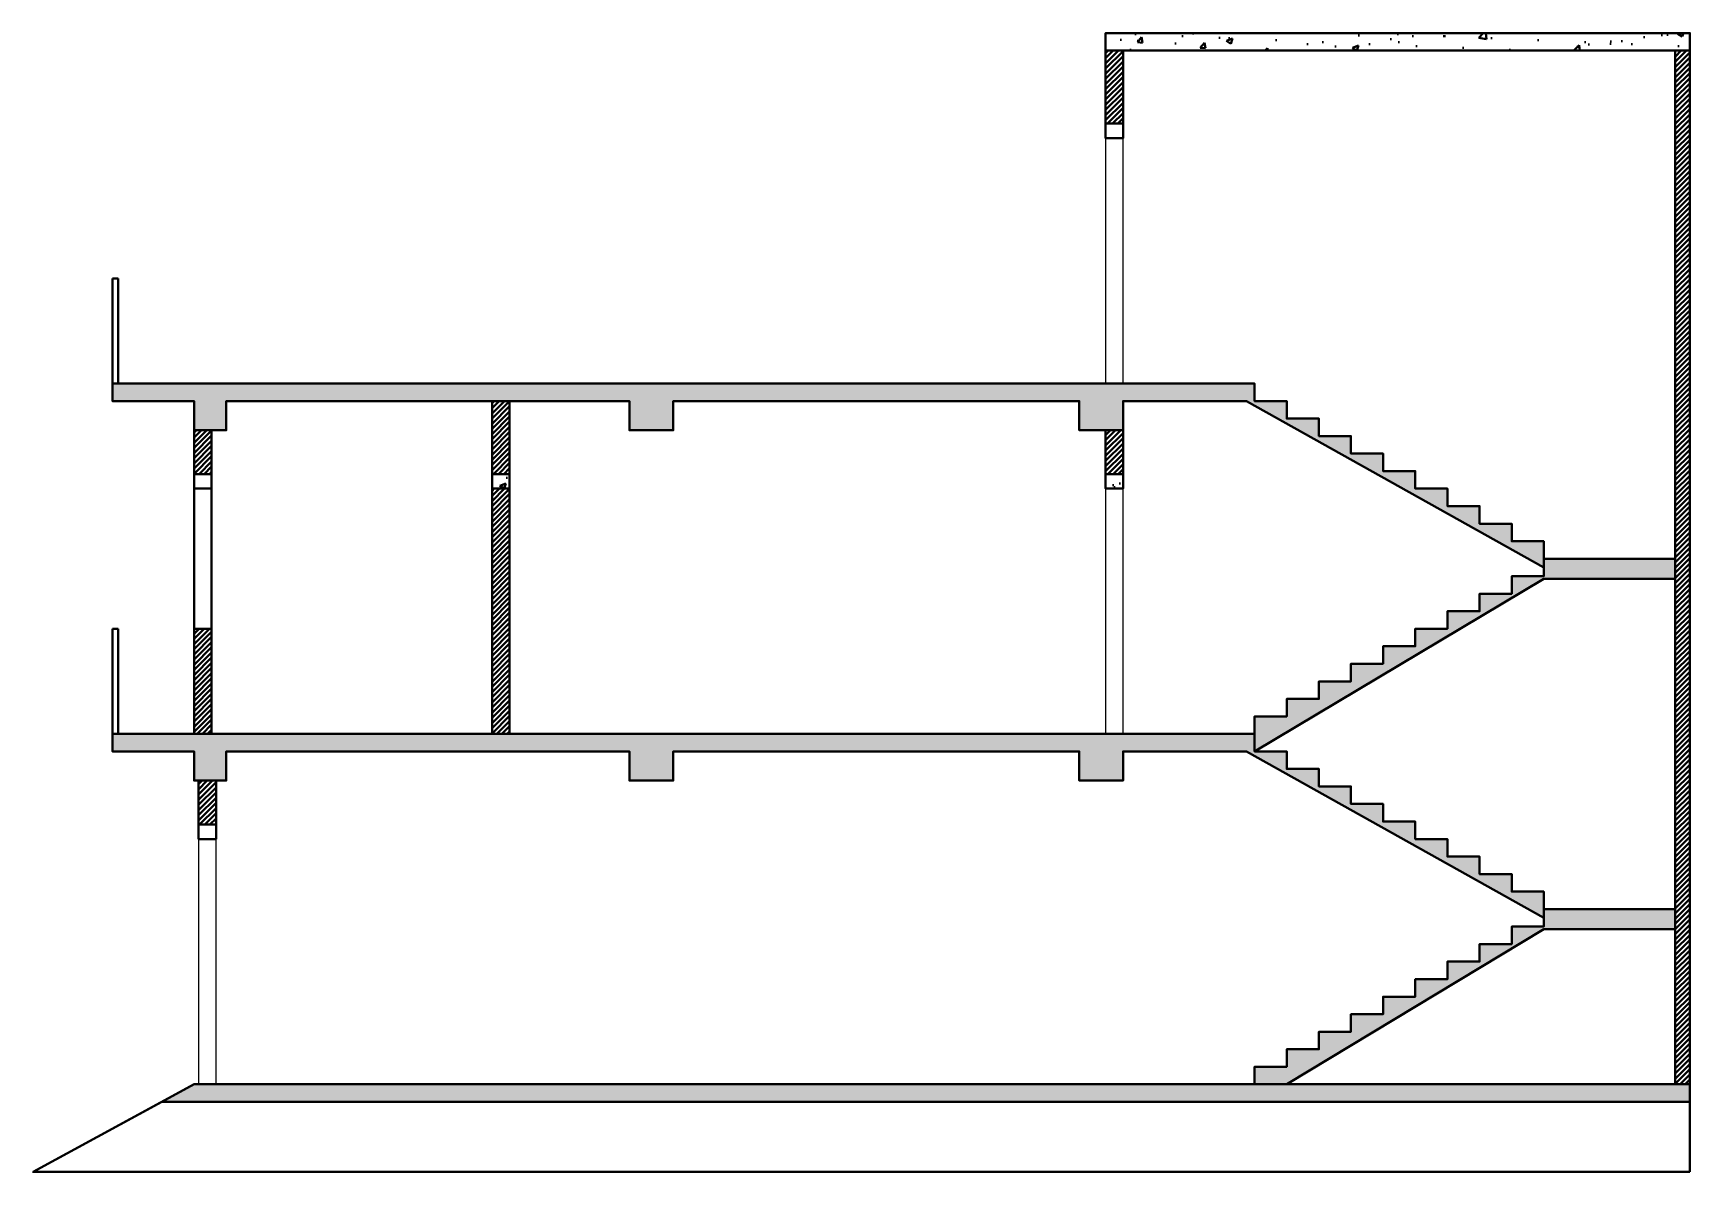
# Model space of a CAD drawing. Header units: inches. Extents: x -6918 to 21732, y -6368 to 1797.
# Drawn here: x -131 to 436, y -1333 to -943 of the extents above; entities that cross this region are included whole.
import ezdxf

# ---------------------------------------------------------------- set-up
doc = ezdxf.new("R2010")
doc.units = ezdxf.units.IN
doc.header["$MEASUREMENT"] = 0
doc.layers.add('LINE', color=250, linetype='Continuous', lineweight=15)
doc.layers.add('Raling', color=1, linetype='Continuous', lineweight=15)
doc.layers.add('Roof', color=7, linetype='Continuous')
pattern_1 = [(45, (0, -524.5032), (-0.8838835, 0.8838835), [])]
pattern_2 = [(50, (0, -524.503), (21.5178, -1.88256), [2.25, -24.75]), (355, (0, -524.503), (-4.16254, 22.56576), [1.8, -19.8]), (100.4514, (1.793, -524.66), (17.35527, 20.6832), [1.9122, -21.03426]), (46.1842, (0, -518.503), (32.01724, -4.9656), [3.375, -37.125]), (96.6356, (2.668, -518.917), (28.0399, 29.2236), [2.8683, -31.5514]), (351.184, (0, -518.503), (28.0399, 29.2236), [2.7, -29.7]), (21, (3, -520.003), (17.9072, -12.07857), [2.25, -24.75]), (326, (3, -520.003), (7.29946, 21.7545), [1.8, -19.8]), (71.4514, (4.492, -521.01), (25.20667, 9.67593), [1.9122, -21.03426]), (37.5, (0, -524.503), (0.364796, 9.986816), [0, -19.56, 0, -20.1, 0, -19.875]), (7.5, (0, -524.503), (7.89209, 11.83235), [0, -11.46, 0, -19.11, 0, -7.575]), (327.5, (-6.69, -524.503), (16.01467, -0.676646), [0, -7.5, 0, -23.4, 0, -31.05]), (317.5, (-9.69, -524.503), (17.49559, 3.00315), [0, -9.75, 0, -15.54, 0, -22.05])]

msp = doc.modelspace()

# ---------------------------------------------------------------- hatches: boundary and pattern name
at = {"layer": 'Roof', "lineweight": 40, "true_color": 0x000000, "transparency": 33554687}
h = msp.add_hatch(dxfattribs=at)
h.set_pattern_fill('AR-CONC', color=18, scale=3)
h.set_pattern_definition(pattern_2)
h.paths.add_polyline_path([(236.19, -942.61), (236.19, -948.61), (436.19, -948.61), (436.19, -942.61)])
h = msp.add_hatch(dxfattribs=at)
h.set_pattern_fill('ANSI31', color=18, scale=10)
h.set_pattern_definition(pattern_1)
h.paths.add_polyline_path([(436.19, -948.61), (431.19, -948.61), (431.19, -1302.61), (436.19, -1302.61)])
h.paths.add_polyline_path([(242.19, -1078.61), (236.19, -1078.61), (236.19, -1093.61), (242.19, -1093.61)])
h.paths.add_polyline_path([(242.19, -948.61), (236.19, -948.61), (236.19, -973.61), (242.19, -973.61)])
h.paths.add_polyline_path([(32.19, -1068.61), (26.19, -1068.61), (26.19, -1093.61), (32.19, -1093.61)])
h.paths.add_polyline_path([(32.19, -1098.61), (26.19, -1098.61), (26.19, -1182.61), (32.19, -1182.61)])
h.paths.add_polyline_path([(-69.81, -1146.61), (-75.81, -1146.61), (-75.81, -1182.61), (-69.81, -1182.61)])
h.paths.add_polyline_path([(-68.31, -1198.61), (-74.31, -1198.61), (-74.31, -1213.61), (-68.31, -1213.61)])
h = msp.add_hatch(dxfattribs=at)
h.set_pattern_fill('AR-CONC', color=18, scale=3)
h.set_pattern_definition(pattern_2)
h.paths.add_polyline_path([(287.19, -1062.61), (-103.81, -1062.61), (-103.81, -1068.61), (-75.81, -1068.61), (-75.81, -1078.61), (-64.82, -1078.61), (-64.82, -1068.61), (73.19, -1068.61), (73.19, -1078.61), (88.19, -1078.61), (88.19, -1068.61), (227.19, -1068.61), (227.19, -1078.61), (242.19, -1078.61), (242.19, -1068.61), (284.41, -1068.61), (386.19, -1125.61), (386.19, -1116.61), (375.19, -1116.61), (375.19, -1110.61), (364.19, -1110.61), (364.19, -1104.61), (353.19, -1104.61), (353.19, -1098.61), (342.19, -1098.61), (342.19, -1092.61), (331.19, -1092.61), (331.19, -1086.61), (320.19, -1086.61), (320.19, -1080.61), (309.19, -1080.61), (309.19, -1074.61), (298.19, -1074.61), (298.19, -1068.61), (287.19, -1068.61)])
h.paths.add_polyline_path([(431.19, -1122.61), (386.19, -1122.61), (386.19, -1128.61), (375.19, -1128.61), (375.19, -1134.61), (364.19, -1134.61), (364.19, -1140.61), (353.19, -1140.61), (353.19, -1146.61), (342.19, -1146.61), (342.19, -1152.61), (331.19, -1152.61), (331.19, -1158.61), (320.19, -1158.61), (320.19, -1164.61), (309.19, -1164.61), (309.19, -1170.61), (298.19, -1170.61), (298.19, -1176.61), (287.19, -1176.61), (287.19, -1182.61), (287.19, -1188.61), (386.19, -1129.47), (431.19, -1129.47)])
h = msp.add_hatch(dxfattribs=at)
h.set_pattern_fill('ANSI31', color=18, scale=10)
h.set_pattern_definition(pattern_1)
h.paths.add_polyline_path([(-69.81, -1078.61), (-75.81, -1078.61), (-75.81, -1093.61), (-69.81, -1093.61)])
h = msp.add_hatch(dxfattribs=at)
h.set_pattern_fill('AR-CONC', color=18, scale=3)
h.set_pattern_definition(pattern_2)
h.paths.add_polyline_path([(-69.81, -1093.61), (-75.81, -1093.61), (-75.81, -1098.61), (-69.81, -1098.61)])
h.paths.add_polyline_path([(32.19, -1093.61), (26.19, -1093.61), (26.19, -1098.61), (32.19, -1098.61)])
h.paths.add_polyline_path([(242.19, -1093.61), (236.19, -1093.61), (236.19, -1098.61), (242.19, -1098.61)])
h = msp.add_hatch(dxfattribs=at)
h.set_pattern_fill('AR-CONC', color=18, scale=3)
h.set_pattern_definition(pattern_2)
h.paths.add_polyline_path([(287.19, -1182.61), (-103.81, -1182.61), (-103.81, -1188.61), (-75.81, -1188.61), (-75.81, -1198.61), (-64.82, -1198.61), (-64.82, -1188.61), (73.19, -1188.61), (73.19, -1198.61), (88.19, -1198.61), (88.19, -1188.61), (227.19, -1188.61), (227.19, -1198.61), (242.19, -1198.61), (242.19, -1188.61), (284.41, -1188.61), (386.19, -1245.61), (386.19, -1236.61), (375.19, -1236.61), (375.19, -1230.61), (364.19, -1230.61), (364.19, -1224.61), (353.19, -1224.61), (353.19, -1218.61), (342.19, -1218.61), (342.19, -1212.61), (331.19, -1212.61), (331.19, -1206.61), (320.19, -1206.61), (320.19, -1200.61), (309.19, -1200.61), (309.19, -1194.61), (298.19, -1194.61), (298.19, -1188.61), (287.19, -1188.61)])
h.paths.add_polyline_path([(431.19, -1242.61), (386.19, -1242.61), (386.19, -1245.61), (386.19, -1248.61), (375.19, -1248.61), (375.19, -1254.61), (364.19, -1254.61), (364.19, -1260.61), (353.19, -1260.61), (353.19, -1266.61), (342.19, -1266.61), (342.19, -1272.61), (331.19, -1272.61), (331.19, -1278.61), (320.19, -1278.61), (320.19, -1284.61), (309.19, -1284.61), (309.19, -1290.61), (298.19, -1290.61), (298.19, -1296.61), (287.19, -1296.61), (287.19, -1302.61), (298.19, -1302.61), (386.19, -1249.47), (431.19, -1249.47)])
h.paths.add_polyline_path([(436.19, -1302.61), (-75.81, -1302.61), (-86.84, -1308.61), (436.19, -1308.61)])

# ---------------------------------------------------------------- linework, layer by layer
at = {"layer": 'LINE', "linetype": 'ByBlock', "lineweight": 25}
for points in [[(242.19, -1062.61), (242.19, -978.61), (236.19, -978.61)], [(242.19, -1182.61), (242.19, -1098.61), (236.19, -1098.61)], [(-68.31, -1302.61), (-68.31, -1218.61), (-74.31, -1218.61)]]:
    msp.add_lwpolyline(points, dxfattribs=at)
for points in [[(242.19, -978.61), (236.19, -978.61), (236.19, -1062.61), (242.19, -1062.61)], [(242.19, -1098.61), (236.19, -1098.61), (236.19, -1182.61), (242.19, -1182.61)], [(-68.31, -1218.61), (-74.31, -1218.61), (-74.31, -1302.61), (-68.31, -1302.61)]]:
    msp.add_lwpolyline(points, close=True, dxfattribs=at)
at = {"layer": 'Raling', "color": 18, "lineweight": 40, "true_color": 0x000000}
for p, q in [((-103.81, -1062.61), (-103.81, -1026.61)), ((-103.81, -1026.61), (-101.81, -1026.61)), ((-101.81, -1026.61), (-101.81, -1062.61)), ((287.19, -1068.61), (287.19, -1062.61)), ((-75.81, -1068.61), (-75.81, -1078.61)), ((-64.82, -1078.61), (-64.82, -1068.61)), ((386.19, -1125.61), (284.41, -1068.61)), ((-75.81, -1078.61), (-64.82, -1078.61)), ((287.19, -1188.61), (386.19, -1129.47)), ((386.19, -1129.47), (431.19, -1129.47)), ((-103.81, -1182.61), (-103.81, -1146.61)), ((-103.81, -1146.61), (-101.81, -1146.61)), ((-101.81, -1146.61), (-101.81, -1182.61)), ((287.19, -1188.61), (287.19, -1182.61)), ((-75.81, -1188.61), (-75.81, -1198.61)), ((-64.82, -1198.61), (-64.82, -1188.61)), ((386.19, -1245.61), (284.41, -1188.61)), ((-75.81, -1198.61), (-64.82, -1198.61)), ((298.19, -1302.61), (386.19, -1249.47)), ((386.19, -1249.47), (431.19, -1249.47)), ((-130.92, -1332.61), (-75.81, -1302.61))]:
    msp.add_line(p, q, dxfattribs=at)
for points in [[(236.19, -948.61), (436.19, -948.61), (436.19, -942.61), (236.19, -942.61)], [(236.19, -973.61), (242.19, -973.61), (242.19, -948.61), (236.19, -948.61)], [(436.19, -948.61), (431.19, -948.61), (431.19, -1302.61), (436.19, -1302.61)], [(242.19, -973.61), (236.19, -973.61), (236.19, -978.61), (242.19, -978.61)], [(26.19, -1093.61), (32.19, -1093.61), (32.19, -1068.61), (26.19, -1068.61)], [(-75.81, -1093.61), (-69.81, -1093.61), (-69.81, -1078.61), (-75.81, -1078.61)], [(236.19, -1093.61), (242.19, -1093.61), (242.19, -1078.61), (236.19, -1078.61)], [(-69.81, -1093.61), (-75.81, -1093.61), (-75.81, -1098.61), (-69.81, -1098.61)], [(32.19, -1093.61), (26.19, -1093.61), (26.19, -1098.61), (32.19, -1098.61)], [(242.19, -1093.61), (236.19, -1093.61), (236.19, -1098.61), (242.19, -1098.61)], [(-69.81, -1098.61), (-75.81, -1098.61), (-75.81, -1146.61), (-69.81, -1146.61)], [(32.19, -1098.61), (26.19, -1098.61), (26.19, -1182.61), (32.19, -1182.61)], [(-69.81, -1146.61), (-75.81, -1146.61), (-75.81, -1182.61), (-69.81, -1182.61)], [(-74.31, -1213.61), (-68.31, -1213.61), (-68.31, -1198.61), (-74.31, -1198.61)], [(-68.31, -1213.61), (-74.31, -1213.61), (-74.31, -1218.61), (-68.31, -1218.61)], [(436.19, -1302.61), (-75.81, -1302.61), (-86.84, -1308.61), (436.19, -1308.61)], [(436.19, -1332.61), (-130.92, -1332.61), (-86.84, -1308.61), (436.19, -1308.61)]]:
    msp.add_lwpolyline(points, close=True, dxfattribs=at)
for points in [[(242.19, -978.61), (242.19, -973.61), (236.19, -973.61)], [(287.19, -1062.61), (-103.81, -1062.61)], [(-103.81, -1062.61), (-103.81, -1068.61), (-75.81, -1068.61), (-75.81, -1078.61), (-64.82, -1078.61), (-64.82, -1068.61), (73.19, -1068.61), (73.19, -1078.61), (88.19, -1078.61), (88.19, -1068.61), (227.19, -1068.61), (227.19, -1078.61), (242.19, -1078.61), (242.19, -1068.61), (284.41, -1068.61), (386.19, -1125.61), (386.19, -1116.61), (375.19, -1116.61), (375.19, -1110.61), (364.19, -1110.61), (364.19, -1104.61), (353.19, -1104.61), (353.19, -1098.61), (342.19, -1098.61), (342.19, -1092.61), (331.19, -1092.61), (331.19, -1086.61), (320.19, -1086.61), (320.19, -1080.61), (309.19, -1080.61), (309.19, -1074.61), (298.19, -1074.61), (298.19, -1068.61), (287.19, -1068.61), (287.19, -1062.61), (-103.81, -1062.61)], [(73.19, -1068.61), (73.19, -1078.61), (88.19, -1078.61), (88.19, -1068.61)], [(227.19, -1068.61), (227.19, -1078.61), (242.19, -1078.61), (242.19, -1068.61)], [(386.19, -1122.61), (386.19, -1116.61), (375.19, -1116.61), (375.19, -1110.61), (364.19, -1110.61), (364.19, -1104.61), (353.19, -1104.61), (353.19, -1098.61), (342.19, -1098.61), (342.19, -1092.61), (331.19, -1092.61), (331.19, -1086.61), (320.19, -1086.61), (320.19, -1080.61), (309.19, -1080.61), (309.19, -1074.61), (298.19, -1074.61), (298.19, -1068.61), (287.19, -1068.61)], [(-69.81, -1098.61), (-69.81, -1093.61), (-75.81, -1093.61)], [(32.19, -1098.61), (32.19, -1093.61), (26.19, -1093.61)], [(242.19, -1098.61), (242.19, -1093.61), (236.19, -1093.61)], [(-69.81, -1182.61), (-69.81, -1098.61), (-75.81, -1098.61)], [(32.19, -1182.61), (32.19, -1098.61), (26.19, -1098.61)], [(287.19, -1182.61), (287.19, -1176.61), (298.19, -1176.61), (298.19, -1170.61), (309.19, -1170.61), (309.19, -1164.61), (320.19, -1164.61), (320.19, -1158.61), (331.19, -1158.61), (331.19, -1152.61), (342.19, -1152.61), (342.19, -1146.61), (353.19, -1146.61), (353.19, -1140.61), (364.19, -1140.61), (364.19, -1134.61), (375.19, -1134.61), (375.19, -1128.61), (386.19, -1128.61), (386.19, -1122.61), (431.19, -1122.61)], [(-103.81, -1182.61), (-103.81, -1188.61), (-75.81, -1188.61), (-75.81, -1198.61), (-64.82, -1198.61), (-64.82, -1188.61), (73.19, -1188.61), (73.19, -1198.61), (88.19, -1198.61), (88.19, -1188.61), (227.19, -1188.61), (227.19, -1198.61), (242.19, -1198.61), (242.19, -1188.61), (284.41, -1188.61), (386.19, -1245.61), (386.19, -1236.61), (375.19, -1236.61), (375.19, -1230.61), (364.19, -1230.61), (364.19, -1224.61), (353.19, -1224.61), (353.19, -1218.61), (342.19, -1218.61), (342.19, -1212.61), (331.19, -1212.61), (331.19, -1206.61), (320.19, -1206.61), (320.19, -1200.61), (309.19, -1200.61), (309.19, -1194.61), (298.19, -1194.61), (298.19, -1188.61), (287.19, -1188.61), (287.19, -1182.61), (-103.81, -1182.61)], [(287.19, -1182.61), (227.19, -1182.61)], [(73.19, -1188.61), (73.19, -1198.61), (88.19, -1198.61), (88.19, -1188.61)], [(227.19, -1188.61), (227.19, -1198.61), (242.19, -1198.61), (242.19, -1188.61)], [(386.19, -1242.61), (386.19, -1236.61), (375.19, -1236.61), (375.19, -1230.61), (364.19, -1230.61), (364.19, -1224.61), (353.19, -1224.61), (353.19, -1218.61), (342.19, -1218.61), (342.19, -1212.61), (331.19, -1212.61), (331.19, -1206.61), (320.19, -1206.61), (320.19, -1200.61), (309.19, -1200.61), (309.19, -1194.61), (298.19, -1194.61), (298.19, -1188.61), (287.19, -1188.61)], [(-68.31, -1218.61), (-68.31, -1213.61), (-74.31, -1213.61)], [(287.19, -1302.61), (287.19, -1296.61), (298.19, -1296.61), (298.19, -1290.61), (309.19, -1290.61), (309.19, -1284.61), (320.19, -1284.61), (320.19, -1278.61), (331.19, -1278.61), (331.19, -1272.61), (342.19, -1272.61), (342.19, -1266.61), (353.19, -1266.61), (353.19, -1260.61), (364.19, -1260.61), (364.19, -1254.61), (375.19, -1254.61), (375.19, -1248.61), (386.19, -1248.61), (386.19, -1242.61), (431.19, -1242.61)]]:
    msp.add_lwpolyline(points, dxfattribs=at)

doc.saveas('drawing.dxf')
